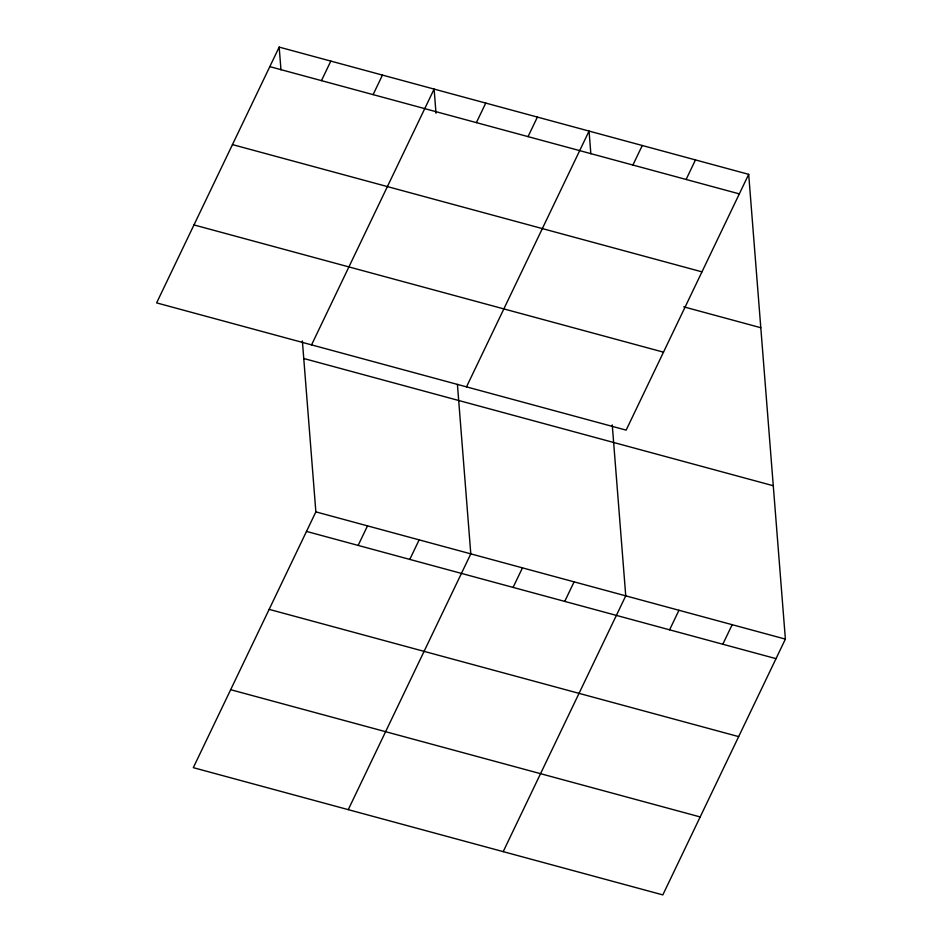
<?xml version="1.0" encoding="UTF-8"?>
<svg xmlns="http://www.w3.org/2000/svg" width="942" height="942" viewBox="0 0 942 942"><rect width="100%" height="100%" fill="white"/><g stroke="black" fill="none" stroke-linecap="round" stroke-linejoin="round"><path stroke-width="1.41" d="M279.173 47.1L156.619 302.888L626.136 430.129L748.69 174.341L279.173 47.1L280.963 69.826M321.457 80.635L330.819 61.1M373.103 94.636L382.464 75.089M311.555 344.878L434.109 89.09L436.016 113.228M476.393 122.625L485.754 103.09M302.37 340.933L315.864 511.871L193.31 767.659L662.827 894.9L785.381 639.112L748.69 174.341M528.038 136.625L537.399 117.091M358.148 545.406L367.51 525.871M466.502 386.868L589.056 131.079L590.846 153.805M409.794 559.407L419.155 539.86M632.894 165.038L642.267 145.504M348.257 809.649L470.8 553.861L457.423 384.395M686.117 179.463L695.479 159.928M513.084 587.396L522.457 567.861M564.741 601.396L574.102 581.862M503.193 851.639L625.747 595.85L612.253 424.924M669.597 629.809L678.958 610.275M722.808 644.234L732.169 624.699M269.812 66.635L739.329 193.887M232.462 144.597L701.967 271.849M683.774 306.845L760.795 327.722M193.97 224.926L663.486 352.167M303.76 358.502L773.276 485.742M315.864 511.871L785.381 639.112M306.503 531.418L776.02 658.658M269.153 609.368L738.669 736.62M230.66 689.697L700.177 816.938"/></g></svg>
